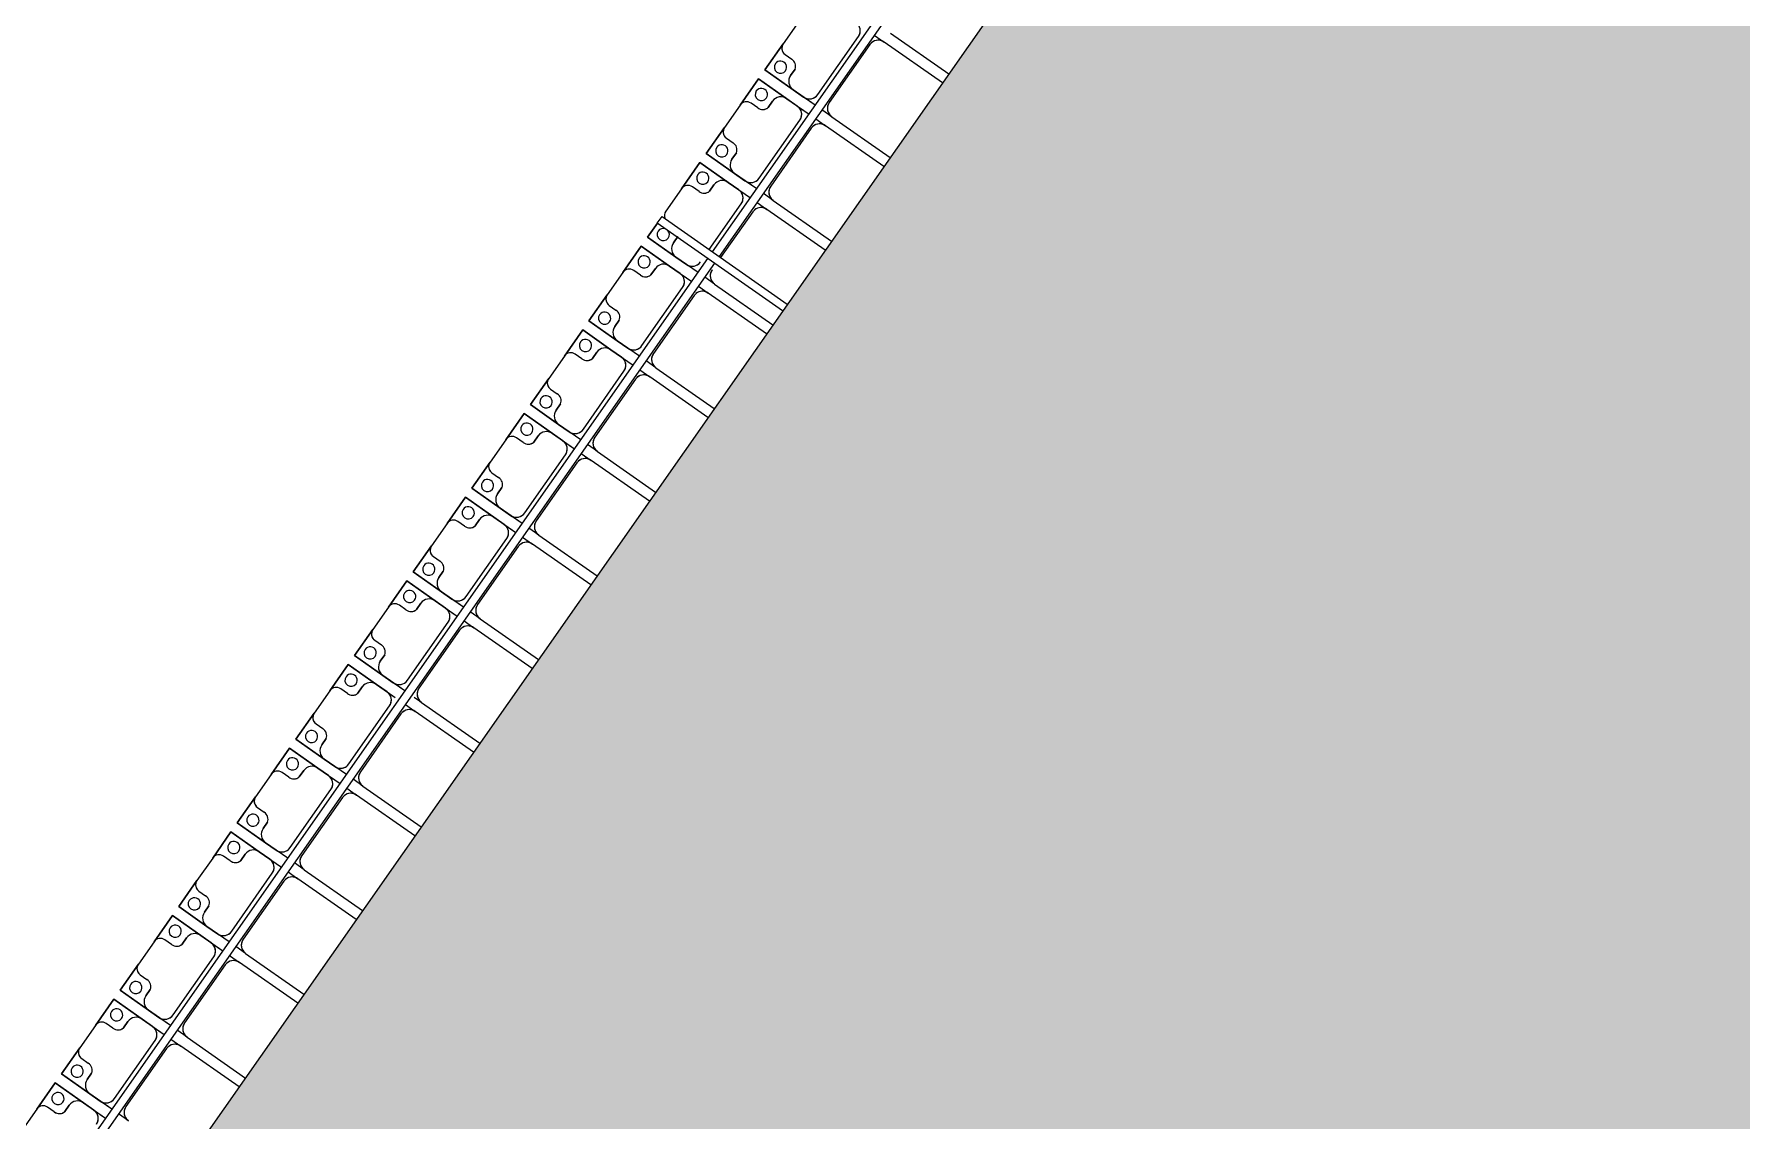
# Model space of a CAD drawing. Header units: millimetres. Extents: x -861324 to 439029, y -308065 to 694685.
# Drawn here: x -475287 to -466932, y 238636 to 243955 of the extents above; entities that cross this region are included whole.
import ezdxf

# ---------------------------------------------------------------- set-up
doc = ezdxf.new("R2010")
doc.units = ezdxf.units.MM
for name, color, linetype, lineweight in [('A-DETL-GENF', 92, 'Continuous', 9), ('A-DETL-THIN', 151, 'Continuous', 9), ('A-GENM', 13, 'Continuous', 9), ('S-BEAM', 12, 'Continuous', 9)]:
    doc.layers.add(name, color=color, linetype=linetype, lineweight=lineweight)

# ---------------------------------------------------------------- blocks, each defined once
blk = doc.blocks.new('Dầm C52 - Hộp 40x60-19816-BỐ TRÍ BÈ PIN HỒ BẢN MÒNG')
at = {"layer": 'S-BEAM', "color": 7}
for p, q in [((-145891.1, -20), (-145891.1, 20)), ((-145891.1, 20), (-145142.7, 20)), ((-145142.7, -20), (-145891.1, -20))]:
    blk.add_line(p, q, dxfattribs=at)
blk = doc.blocks.new('Dai phaodi lai - DẢI PHAO ĐI LẠI-19048-BỐ TRÍ BÈ PIN HỒ BẢN MÒNG')
at = {"layer": 'A-GENM', "color": 7}
for p, q in [((38223.2, -348.3), (38223.2, 0)), ((38276.8, 0), (38276.8, -348.3)), ((38723.2, -348.3), (38723.2, 0)), ((38776.8, 0), (38776.8, -348.3)), ((39223.2, -348.3), (39223.2, 0)), ((39276.8, 0), (39276.8, -348.3)), ((39723.2, -348.3), (39723.2, 0)), ((39776.8, 0), (39776.8, -348.3)), ((40223.2, -348.3), (40223.2, 0)), ((40276.8, 0), (40276.8, -348.3)), ((40723.2, -348.3), (40723.2, 0)), ((40776.8, 0), (40776.8, -348.3)), ((41223.2, -348.3), (41223.2, 0)), ((41276.8, 0), (41276.8, -348.3)), ((41723.2, -348.3), (41723.2, 0)), ((41776.8, 0), (41776.8, -348.3)), ((42223.2, -348.3), (42223.2, 0)), ((42276.8, 0), (42276.8, -348.3)), ((42723.2, -348.3), (42723.2, 0)), ((42776.8, 0), (42776.8, -348.3)), ((43223.2, -348.3), (43223.2, 0)), ((43276.8, 0), (43276.8, -348.3)), ((43723.2, -348.3), (43723.2, 0)), ((43776.8, 0), (43776.8, -348.3)), ((44223.2, -348.3), (44223.2, 0)), ((44276.8, 0), (44276.8, -348.3)), ((38276.8, -406.9), (38276.8, -348.3)), ((38326.8, -398.3), (38673.2, -398.3)), ((38723.2, -348.3), (38723.2, -406.9)), ((38776.8, -406.9), (38776.8, -348.3)), ((38826.8, -398.3), (39173.2, -398.3)), ((39223.2, -348.3), (39223.2, -406.9)), ((39276.8, -406.9), (39276.8, -348.3)), ((39326.8, -398.3), (39600, -398.3)), ((39723.2, -348.3), (39723.2, -406.9)), ((39776.8, -406.9), (39776.8, -348.3)), ((39826.8, -398.3), (40173.2, -398.3)), ((40223.2, -348.3), (40223.2, -406.9)), ((40276.8, -406.9), (40276.8, -348.3)), ((40326.8, -398.3), (40673.2, -398.3)), ((40723.2, -348.3), (40723.2, -406.9)), ((40776.8, -406.9), (40776.8, -348.3)), ((40826.8, -398.3), (41173.2, -398.3)), ((41223.2, -348.3), (41223.2, -406.9)), ((41276.8, -406.9), (41276.8, -348.3)), ((41326.8, -398.3), (41673.2, -398.3)), ((41723.2, -348.3), (41723.2, -406.9)), ((41776.8, -406.9), (41776.8, -348.3)), ((41826.8, -398.3), (42173.2, -398.3)), ((42223.2, -348.3), (42223.2, -391.5)), ((42276.8, -406.9), (42276.8, -348.3)), ((42326.8, -398.3), (42673.2, -398.3)), ((42723.2, -348.3), (42723.2, -406.9)), ((42776.8, -406.9), (42776.8, -348.3)), ((42826.8, -398.3), (43173.2, -398.3)), ((43223.2, -348.3), (43223.2, -406.9)), ((43276.8, -406.9), (43276.8, -348.3)), ((43326.8, -398.3), (43673.2, -398.3)), ((43723.2, -348.3), (43723.2, -406.9)), ((43776.8, -406.9), (43776.8, -348.3)), ((43826.8, -398.3), (44173.2, -398.3)), ((44223.2, -348.3), (44223.2, -406.9)), ((44276.8, -406.9), (44276.8, -348.3)), ((44326.8, -398.3), (44673.2, -398.3)), ((44723.2, -348.3), (44723.2, -406.9)), ((38673.2, -466.7), (38326.8, -466.7)), ((38723.2, -446.9), (38723.2, -516.7)), ((38776.8, -516.7), (38776.8, -446.9)), ((39173.2, -466.7), (38826.8, -466.7)), ((39223.2, -446.9), (39223.2, -516.7)), ((39276.8, -516.7), (39276.8, -446.9)), ((39600, -466.7), (39326.8, -466.7)), ((39723.2, -446.9), (39723.2, -516.7)), ((39776.8, -516.7), (39776.8, -446.9)), ((40173.2, -466.7), (39826.8, -466.7)), ((40223.2, -446.9), (40223.2, -516.7)), ((40276.8, -516.7), (40276.8, -446.9)), ((40673.2, -466.7), (40326.8, -466.7)), ((40723.2, -446.9), (40723.2, -516.7)), ((40776.8, -516.7), (40776.8, -446.9)), ((41173.2, -466.7), (40826.8, -466.7)), ((41223.2, -446.9), (41223.2, -516.7)), ((41276.8, -516.7), (41276.8, -446.9)), ((41673.2, -466.7), (41326.8, -466.7)), ((41723.2, -446.9), (41723.2, -516.7)), ((41776.8, -516.7), (41776.8, -446.9)), ((42173.2, -466.7), (41826.8, -466.7)), ((42223.2, -446.9), (42223.2, -516.7)), ((42276.8, -516.7), (42276.8, -468)), ((42673.2, -466.7), (42326.8, -466.7)), ((42723.2, -446.9), (42723.2, -516.7)), ((42776.8, -516.7), (42776.8, -446.9)), ((43173.2, -466.7), (42826.8, -466.7)), ((43223.2, -446.9), (43223.2, -516.7)), ((43276.8, -516.7), (43276.8, -446.9)), ((43673.2, -466.7), (43326.8, -466.7)), ((43723.2, -446.9), (43723.2, -516.7)), ((43776.8, -516.7), (43776.8, -446.9)), ((44173.2, -466.7), (43826.8, -466.7)), ((44223.2, -446.9), (44223.2, -516.7)), ((44276.8, -516.7), (44276.8, -446.9)), ((44673.2, -466.7), (44326.8, -466.7)), ((44723.2, -446.9), (44723.2, -516.7)), ((44776.8, -516.7), (44776.8, -446.9)), ((38723.2, -579.3), (38723.2, -516.7)), ((38723.2, -579.3), (38723.2, -748.4)), ((38723.2, -748.4), (38723.2, -579.3)), ((38776.8, -516.7), (38776.8, -579.3)), ((38776.8, -748.4), (38776.8, -579.3)), ((38776.8, -579.3), (38776.8, -748.4)), ((39223.2, -579.3), (39223.2, -516.7)), ((39223.2, -579.3), (39223.2, -748.4)), ((39223.2, -748.4), (39223.2, -579.3)), ((39276.8, -516.7), (39276.8, -579.3)), ((39276.8, -748.4), (39276.8, -579.3)), ((39276.8, -579.3), (39276.8, -748.4)), ((39723.2, -579.3), (39723.2, -516.7)), ((39723.2, -579.3), (39723.2, -748.4)), ((39723.2, -748.4), (39723.2, -579.3)), ((39776.8, -516.7), (39776.8, -579.3)), ((39776.8, -748.4), (39776.8, -579.3)), ((39776.8, -579.3), (39776.8, -748.4)), ((40223.2, -579.3), (40223.2, -516.7)), ((40223.2, -579.3), (40223.2, -748.4)), ((40223.2, -748.4), (40223.2, -579.3)), ((40276.8, -516.7), (40276.8, -579.3)), ((40276.8, -748.4), (40276.8, -579.3)), ((40276.8, -579.3), (40276.8, -748.4)), ((40723.2, -579.3), (40723.2, -516.7)), ((40723.2, -579.3), (40723.2, -748.4)), ((40723.2, -748.4), (40723.2, -579.3)), ((40776.8, -516.7), (40776.8, -579.3)), ((40776.8, -748.4), (40776.8, -579.3)), ((40776.8, -579.3), (40776.8, -748.4)), ((41223.2, -579.3), (41223.2, -516.7)), ((41223.2, -579.3), (41223.2, -748.4)), ((41223.2, -748.4), (41223.2, -579.3)), ((41276.8, -516.7), (41276.8, -579.3)), ((41276.8, -748.4), (41276.8, -579.3)), ((41276.8, -579.3), (41276.8, -748.4)), ((41723.2, -579.3), (41723.2, -516.7)), ((41723.2, -579.3), (41723.2, -748.4)), ((41723.2, -748.4), (41723.2, -579.3)), ((41776.8, -516.7), (41776.8, -579.3)), ((41776.8, -748.4), (41776.8, -579.3)), ((41776.8, -579.3), (41776.8, -748.4)), ((42223.2, -579.3), (42223.2, -516.7)), ((42223.2, -579.3), (42223.2, -748.4)), ((42223.2, -748.4), (42223.2, -579.3)), ((42276.8, -516.7), (42276.8, -579.3)), ((42276.8, -748.4), (42276.8, -579.3)), ((42276.8, -579.3), (42276.8, -748.4)), ((42723.2, -579.3), (42723.2, -516.7)), ((42723.2, -579.3), (42723.2, -748.4)), ((42723.2, -748.4), (42723.2, -579.3)), ((42776.8, -516.7), (42776.8, -579.3)), ((42776.8, -748.4), (42776.8, -579.3)), ((42776.8, -579.3), (42776.8, -748.4)), ((43223.2, -579.3), (43223.2, -516.7)), ((43223.2, -579.3), (43223.2, -748.4)), ((43223.2, -748.4), (43223.2, -579.3)), ((43276.8, -516.7), (43276.8, -579.3)), ((43276.8, -748.4), (43276.8, -579.3)), ((43276.8, -579.3), (43276.8, -748.4)), ((43723.2, -579.3), (43723.2, -516.7)), ((43723.2, -579.3), (43723.2, -748.4)), ((43723.2, -748.4), (43723.2, -579.3)), ((43776.8, -516.7), (43776.8, -579.3)), ((43776.8, -748.4), (43776.8, -579.3)), ((43776.8, -579.3), (43776.8, -748.4)), ((44223.2, -579.3), (44223.2, -516.7)), ((44223.2, -579.3), (44223.2, -748.4)), ((44223.2, -748.4), (44223.2, -579.3)), ((44276.8, -516.7), (44276.8, -579.3)), ((44276.8, -748.4), (44276.8, -579.3)), ((44276.8, -579.3), (44276.8, -748.4)), ((44723.2, -579.3), (44723.2, -516.7)), ((44723.2, -579.3), (44723.2, -748.4)), ((44723.2, -748.4), (44723.2, -579.3)), ((44776.8, -516.7), (44776.8, -579.3)), ((44776.8, -748.4), (44776.8, -579.3)), ((44776.8, -579.3), (44776.8, -748.4)), ((38635.7, -629.3), (38673.2, -629.3)), ((38635.7, -629.3), (38673.2, -629.3)), ((38673.2, -629.3), (38635.7, -629.3)), ((38826.8, -629.3), (38864.3, -629.3)), ((38826.8, -629.3), (38864.3, -629.3)), ((38864.3, -629.3), (38826.8, -629.3)), ((39135.7, -629.3), (39173.2, -629.3)), ((39135.7, -629.3), (39173.2, -629.3)), ((39173.2, -629.3), (39135.7, -629.3)), ((39326.8, -629.3), (39364.3, -629.3)), ((39326.8, -629.3), (39364.3, -629.3)), ((39364.3, -629.3), (39326.8, -629.3)), ((39635.7, -629.3), (39673.2, -629.3)), ((39635.7, -629.3), (39673.2, -629.3)), ((39673.2, -629.3), (39635.7, -629.3)), ((39826.8, -629.3), (39864.3, -629.3)), ((39826.8, -629.3), (39864.3, -629.3)), ((39864.3, -629.3), (39826.8, -629.3)), ((40135.7, -629.3), (40173.2, -629.3)), ((40135.7, -629.3), (40173.2, -629.3)), ((40173.2, -629.3), (40135.7, -629.3)), ((40326.8, -629.3), (40364.3, -629.3)), ((40326.8, -629.3), (40364.3, -629.3)), ((40364.3, -629.3), (40326.8, -629.3)), ((40635.7, -629.3), (40673.2, -629.3)), ((40635.7, -629.3), (40673.2, -629.3)), ((40673.2, -629.3), (40635.7, -629.3)), ((40826.8, -629.3), (40864.3, -629.3)), ((40826.8, -629.3), (40864.3, -629.3)), ((40864.3, -629.3), (40826.8, -629.3)), ((41135.7, -629.3), (41173.2, -629.3)), ((41135.7, -629.3), (41173.2, -629.3)), ((41173.2, -629.3), (41135.7, -629.3)), ((41326.8, -629.3), (41364.3, -629.3)), ((41326.8, -629.3), (41364.3, -629.3)), ((41364.3, -629.3), (41326.8, -629.3)), ((41635.7, -629.3), (41673.2, -629.3)), ((41635.7, -629.3), (41673.2, -629.3)), ((41673.2, -629.3), (41635.7, -629.3)), ((41826.8, -629.3), (41864.3, -629.3)), ((41826.8, -629.3), (41864.3, -629.3)), ((41864.3, -629.3), (41826.8, -629.3)), ((42135.7, -629.3), (42173.2, -629.3)), ((42135.7, -629.3), (42173.2, -629.3)), ((42173.2, -629.3), (42135.7, -629.3)), ((42326.8, -629.3), (42364.3, -629.3)), ((42326.8, -629.3), (42364.3, -629.3)), ((42364.3, -629.3), (42326.8, -629.3)), ((42635.7, -629.3), (42673.2, -629.3)), ((42635.7, -629.3), (42673.2, -629.3)), ((42673.2, -629.3), (42635.7, -629.3)), ((42826.8, -629.3), (42864.3, -629.3)), ((42826.8, -629.3), (42864.3, -629.3)), ((42864.3, -629.3), (42826.8, -629.3)), ((43135.7, -629.3), (43173.2, -629.3)), ((43135.7, -629.3), (43173.2, -629.3)), ((43173.2, -629.3), (43135.7, -629.3)), ((43326.8, -629.3), (43364.3, -629.3)), ((43326.8, -629.3), (43364.3, -629.3)), ((43364.3, -629.3), (43326.8, -629.3)), ((43635.7, -629.3), (43673.2, -629.3)), ((43635.7, -629.3), (43673.2, -629.3)), ((43673.2, -629.3), (43635.7, -629.3)), ((43826.8, -629.3), (43864.3, -629.3)), ((43826.8, -629.3), (43864.3, -629.3)), ((43864.3, -629.3), (43826.8, -629.3)), ((44135.7, -629.3), (44173.2, -629.3)), ((44135.7, -629.3), (44173.2, -629.3)), ((44173.2, -629.3), (44135.7, -629.3)), ((44326.8, -629.3), (44364.3, -629.3)), ((44326.8, -629.3), (44364.3, -629.3)), ((44364.3, -629.3), (44326.8, -629.3)), ((44635.7, -629.3), (44673.2, -629.3)), ((44635.7, -629.3), (44673.2, -629.3)), ((44673.2, -629.3), (44635.7, -629.3)), ((44826.8, -629.3), (44864.3, -629.3)), ((44826.8, -629.3), (44864.3, -629.3)), ((44864.3, -629.3), (44826.8, -629.3)), ((38433.1, -748.4), (38566.9, -748.4)), ((38723.2, -748.4), (38566.9, -748.4)), ((38566.9, -748.4), (38723.2, -748.4)), ((38604.9, -710.4), (38604.9, -670.7)), ((38933.1, -748.4), (38776.8, -748.4)), ((38776.8, -748.4), (38933.1, -748.4)), ((38895.1, -670.7), (38895.1, -710.4)), ((38933.1, -748.4), (39066.9, -748.4)), ((39223.2, -748.4), (39066.9, -748.4)), ((39066.9, -748.4), (39223.2, -748.4)), ((39104.9, -710.4), (39104.9, -670.7)), ((39433.1, -748.4), (39276.8, -748.4)), ((39276.8, -748.4), (39433.1, -748.4)), ((39395.1, -670.7), (39395.1, -710.4)), ((39433.1, -748.4), (39566.9, -748.4)), ((39723.2, -748.4), (39640, -748.4)), ((39640, -748.4), (39723.2, -748.4)), ((39933.1, -748.4), (39776.8, -748.4)), ((39776.8, -748.4), (39933.1, -748.4)), ((39895.1, -670.7), (39895.1, -710.4)), ((39933.1, -748.4), (40066.9, -748.4)), ((40223.2, -748.4), (40066.9, -748.4)), ((40066.9, -748.4), (40223.2, -748.4)), ((40104.9, -710.4), (40104.9, -670.7)), ((40433.1, -748.4), (40276.8, -748.4)), ((40276.8, -748.4), (40433.1, -748.4)), ((40395.1, -670.7), (40395.1, -710.4)), ((40433.1, -748.4), (40566.9, -748.4)), ((40723.2, -748.4), (40566.9, -748.4)), ((40566.9, -748.4), (40723.2, -748.4)), ((40604.9, -710.4), (40604.9, -670.7)), ((40933.1, -748.4), (40776.8, -748.4)), ((40776.8, -748.4), (40933.1, -748.4)), ((40895.1, -670.7), (40895.1, -710.4)), ((40933.1, -748.4), (41066.9, -748.4)), ((41223.2, -748.4), (41066.9, -748.4)), ((41066.9, -748.4), (41223.2, -748.4)), ((41104.9, -710.4), (41104.9, -670.7)), ((41433.1, -748.4), (41276.8, -748.4)), ((41276.8, -748.4), (41433.1, -748.4)), ((41395.1, -670.7), (41395.1, -710.4)), ((41433.1, -748.4), (41566.9, -748.4)), ((41723.2, -748.4), (41566.9, -748.4)), ((41566.9, -748.4), (41723.2, -748.4)), ((41604.9, -710.4), (41604.9, -670.7)), ((41933.1, -748.4), (41776.8, -748.4)), ((41776.8, -748.4), (41933.1, -748.4)), ((41895.1, -670.7), (41895.1, -710.4)), ((41933.1, -748.4), (42066.9, -748.4)), ((42223.2, -748.4), (42066.9, -748.4)), ((42066.9, -748.4), (42223.2, -748.4)), ((42104.9, -710.4), (42104.9, -670.7)), ((42433.1, -748.4), (42276.8, -748.4)), ((42276.8, -748.4), (42433.1, -748.4)), ((42395.1, -670.7), (42395.1, -710.4)), ((42433.1, -748.4), (42566.9, -748.4)), ((42723.2, -748.4), (42566.9, -748.4)), ((42566.9, -748.4), (42723.2, -748.4)), ((42604.9, -710.4), (42604.9, -670.7)), ((42933.1, -748.4), (42776.8, -748.4)), ((42776.8, -748.4), (42933.1, -748.4)), ((42895.1, -670.7), (42895.1, -710.4)), ((42933.1, -748.4), (43066.9, -748.4)), ((43223.2, -748.4), (43066.9, -748.4)), ((43066.9, -748.4), (43223.2, -748.4)), ((43104.9, -710.4), (43104.9, -670.7)), ((43433.1, -748.4), (43276.8, -748.4)), ((43276.8, -748.4), (43433.1, -748.4)), ((43395.1, -670.7), (43395.1, -710.4)), ((43433.1, -748.4), (43566.9, -748.4)), ((43723.2, -748.4), (43566.9, -748.4)), ((43566.9, -748.4), (43723.2, -748.4)), ((43604.9, -710.4), (43604.9, -670.7)), ((43933.1, -748.4), (43776.8, -748.4)), ((43776.8, -748.4), (43933.1, -748.4)), ((43895.1, -670.7), (43895.1, -710.4)), ((43933.1, -748.4), (44066.9, -748.4)), ((44223.2, -748.4), (44066.9, -748.4)), ((44066.9, -748.4), (44223.2, -748.4)), ((44104.9, -710.4), (44104.9, -670.7)), ((44433.1, -748.4), (44276.8, -748.4)), ((44276.8, -748.4), (44433.1, -748.4)), ((44395.1, -670.7), (44395.1, -710.4)), ((44433.1, -748.4), (44566.9, -748.4)), ((44723.2, -748.4), (44566.9, -748.4)), ((44566.9, -748.4), (44723.2, -748.4)), ((44604.9, -710.4), (44604.9, -670.7)), ((44933.1, -748.4), (44776.8, -748.4)), ((44776.8, -748.4), (44933.1, -748.4)), ((44895.1, -670.7), (44895.1, -710.4)), ((44933.1, -748.4), (45066.9, -748.4))]:
    blk.add_line(p, q, dxfattribs=at)
at = {"layer": 'A-GENM', "color": 9}
for p, q in [((38276.8, -406.9), (38276.8, -348.3)), ((38723.2, -348.3), (38723.2, -406.9)), ((38776.8, -406.9), (38776.8, -348.3)), ((39223.2, -348.3), (39223.2, -406.9)), ((39276.8, -406.9), (39276.8, -348.3)), ((39723.2, -348.3), (39723.2, -406.9)), ((39776.8, -406.9), (39776.8, -348.3)), ((40223.2, -348.3), (40223.2, -406.9)), ((40276.8, -406.9), (40276.8, -348.3)), ((40723.2, -348.3), (40723.2, -406.9)), ((40776.8, -406.9), (40776.8, -348.3)), ((41223.2, -348.3), (41223.2, -406.9)), ((41276.8, -406.9), (41276.8, -348.3)), ((41723.2, -348.3), (41723.2, -406.9)), ((41776.8, -406.9), (41776.8, -348.3)), ((42276.8, -406.9), (42276.8, -348.3)), ((42723.2, -348.3), (42723.2, -406.9)), ((42776.8, -406.9), (42776.8, -348.3)), ((43223.2, -348.3), (43223.2, -406.9)), ((43276.8, -406.9), (43276.8, -348.3)), ((43723.2, -348.3), (43723.2, -406.9)), ((43776.8, -406.9), (43776.8, -348.3)), ((44223.2, -348.3), (44223.2, -406.9)), ((44276.8, -406.9), (44276.8, -348.3)), ((44723.2, -348.3), (44723.2, -406.9)), ((38723.2, -446.9), (38723.2, -579.3)), ((38776.8, -579.3), (38776.8, -446.9)), ((39223.2, -446.9), (39223.2, -579.3)), ((39276.8, -579.3), (39276.8, -446.9)), ((39723.2, -446.9), (39723.2, -579.3)), ((39776.8, -579.3), (39776.8, -446.9)), ((40223.2, -446.9), (40223.2, -579.3)), ((40276.8, -579.3), (40276.8, -446.9)), ((40723.2, -446.9), (40723.2, -579.3)), ((40776.8, -579.3), (40776.8, -446.9)), ((41223.2, -446.9), (41223.2, -579.3)), ((41276.8, -579.3), (41276.8, -446.9)), ((41723.2, -446.9), (41723.2, -579.3)), ((41776.8, -579.3), (41776.8, -446.9)), ((42223.2, -446.9), (42223.2, -579.3)), ((42276.8, -579.3), (42276.8, -468)), ((42723.2, -446.9), (42723.2, -579.3)), ((42776.8, -579.3), (42776.8, -446.9)), ((43223.2, -446.9), (43223.2, -579.3)), ((43276.8, -579.3), (43276.8, -446.9)), ((43723.2, -446.9), (43723.2, -579.3)), ((43776.8, -579.3), (43776.8, -446.9)), ((44223.2, -446.9), (44223.2, -579.3)), ((44276.8, -579.3), (44276.8, -446.9)), ((44723.2, -446.9), (44723.2, -579.3)), ((44776.8, -579.3), (44776.8, -446.9)), ((38673.2, -629.3), (38635.7, -629.3)), ((38864.3, -629.3), (38826.8, -629.3)), ((39173.2, -629.3), (39135.7, -629.3)), ((39364.3, -629.3), (39326.8, -629.3)), ((39673.2, -629.3), (39635.7, -629.3)), ((39864.3, -629.3), (39826.8, -629.3)), ((40173.2, -629.3), (40135.7, -629.3)), ((40364.3, -629.3), (40326.8, -629.3)), ((40673.2, -629.3), (40635.7, -629.3)), ((40864.3, -629.3), (40826.8, -629.3)), ((41173.2, -629.3), (41135.7, -629.3)), ((41364.3, -629.3), (41326.8, -629.3)), ((41673.2, -629.3), (41635.7, -629.3)), ((41864.3, -629.3), (41826.8, -629.3)), ((42173.2, -629.3), (42135.7, -629.3)), ((42364.3, -629.3), (42326.8, -629.3)), ((42673.2, -629.3), (42635.7, -629.3)), ((42864.3, -629.3), (42826.8, -629.3)), ((43173.2, -629.3), (43135.7, -629.3)), ((43364.3, -629.3), (43326.8, -629.3)), ((43673.2, -629.3), (43635.7, -629.3)), ((43864.3, -629.3), (43826.8, -629.3)), ((44173.2, -629.3), (44135.7, -629.3)), ((44364.3, -629.3), (44326.8, -629.3)), ((44673.2, -629.3), (44635.7, -629.3)), ((44864.3, -629.3), (44826.8, -629.3))]:
    blk.add_line(p, q, dxfattribs=at)
at = {"layer": 'A-GENM', "color": 7}
for centre, radius, start, end in [((38326.8, -348.3), 50, 180, 270), ((38326.8, -348.3), 50, 180, 255), ((38673.2, -348.3), 50, 270, 360), ((38673.2, -348.3), 50, 270, 345), ((38826.8, -348.3), 50, 180, 270), ((38826.8, -348.3), 50, 180, 255), ((39173.2, -348.3), 50, 270, 360), ((39173.2, -348.3), 50, 270, 345), ((39326.8, -348.3), 50, 180, 270), ((39326.8, -348.3), 50, 180, 255), ((39673.2, -348.3), 50, 270, 360), ((39673.2, -348.3), 50, 270, 345), ((39826.8, -348.3), 50, 180, 270), ((39826.8, -348.3), 50, 180, 255), ((40173.2, -348.3), 50, 270, 360), ((40173.2, -348.3), 50, 270, 345), ((40326.8, -348.3), 50, 180, 270), ((40326.8, -348.3), 50, 180, 255), ((40673.2, -348.3), 50, 270, 360), ((40673.2, -348.3), 50, 270, 345), ((40826.8, -348.3), 50, 180, 270), ((40826.8, -348.3), 50, 180, 255), ((41173.2, -348.3), 50, 270, 360), ((41173.2, -348.3), 50, 270, 345), ((41326.8, -348.3), 50, 180, 270), ((41326.8, -348.3), 50, 180, 255), ((41673.2, -348.3), 50, 270, 360), ((41673.2, -348.3), 50, 270, 345), ((41826.8, -348.3), 50, 180, 270), ((41826.8, -348.3), 50, 180, 255), ((42173.2, -348.3), 50, 270, 360), ((42173.2, -348.3), 50, 270, 345), ((42326.8, -348.3), 50, 180, 270), ((42326.8, -348.3), 50, 180, 255), ((42673.2, -348.3), 50, 270, 360), ((42673.2, -348.3), 50, 270, 345), ((42826.8, -348.3), 50, 180, 270), ((42826.8, -348.3), 50, 180, 255), ((43173.2, -348.3), 50, 270, 360), ((43173.2, -348.3), 50, 270, 345), ((43326.8, -348.3), 50, 180, 270), ((43326.8, -348.3), 50, 180, 255), ((43673.2, -348.3), 50, 270, 360), ((43673.2, -348.3), 50, 270, 345), ((43826.8, -348.3), 50, 180, 270), ((43826.8, -348.3), 50, 180, 255), ((44173.2, -348.3), 50, 270, 360), ((44173.2, -348.3), 50, 270, 345), ((44326.8, -348.3), 50, 180, 270), ((44326.8, -348.3), 50, 180, 255), ((44673.2, -348.3), 50, 270, 360), ((44673.2, -348.3), 50, 270, 345), ((38326.8, -516.7), 50, 90, 180), ((38326.8, -516.7), 50, 90, 165), ((38673.2, -516.7), 50, 360, 90), ((38673.2, -516.7), 50, 360, 75), ((38826.8, -516.7), 50, 90, 180), ((38826.8, -516.7), 50, 90, 165), ((39173.2, -516.7), 50, 360, 90), ((39173.2, -516.7), 50, 360, 75), ((39326.8, -516.7), 50, 90, 180), ((39326.8, -516.7), 50, 90, 165), ((39673.2, -516.7), 50, 360, 90), ((39673.2, -516.7), 50, 360, 75), ((39826.8, -516.7), 50, 90, 180), ((39826.8, -516.7), 50, 90, 165), ((40173.2, -516.7), 50, 360, 90), ((40173.2, -516.7), 50, 360, 75), ((40326.8, -516.7), 50, 90, 180), ((40326.8, -516.7), 50, 90, 165), ((40673.2, -516.7), 50, 360, 90), ((40673.2, -516.7), 50, 360, 75), ((40826.8, -516.7), 50, 90, 180), ((40826.8, -516.7), 50, 90, 165), ((41173.2, -516.7), 50, 360, 90), ((41173.2, -516.7), 50, 360, 75), ((41326.8, -516.7), 50, 90, 180), ((41326.8, -516.7), 50, 90, 165), ((41673.2, -516.7), 50, 360, 90), ((41673.2, -516.7), 50, 360, 75), ((41826.8, -516.7), 50, 90, 180), ((41826.8, -516.7), 50, 90, 165), ((42173.2, -516.7), 50, 360, 90), ((42173.2, -516.7), 50, 360, 75), ((42326.8, -516.7), 50, 90, 180), ((42326.8, -516.7), 50, 90, 165), ((42673.2, -516.7), 50, 360, 90), ((42673.2, -516.7), 50, 360, 72.38633), ((42826.8, -516.7), 50, 90, 180), ((42826.8, -516.7), 50, 90, 165), ((43173.2, -516.7), 50, 360, 90), ((43173.2, -516.7), 50, 360, 75), ((43326.8, -516.7), 50, 90, 180), ((43326.8, -516.7), 50, 90, 165), ((43673.2, -516.7), 50, 360, 90), ((43673.2, -516.7), 50, 360, 75), ((43826.8, -516.7), 50, 90, 180), ((43826.8, -516.7), 50, 90, 165), ((44173.2, -516.7), 50, 360, 90), ((44173.2, -516.7), 50, 360, 75), ((44326.8, -516.7), 50, 90, 180), ((44326.8, -516.7), 50, 90, 165), ((44673.2, -516.7), 50, 360, 90), ((44673.2, -516.7), 50, 360, 75), ((44826.8, -516.7), 50, 90, 180), ((44826.8, -516.7), 50, 90, 165), ((38673.2, -579.3), 50, 270, 360), ((38673.2, -579.3), 50, 270, 360), ((38673.2, -579.3), 50, 270, 360), ((38826.8, -579.3), 50, 180, 270), ((38826.8, -579.3), 50, 180, 270), ((38826.8, -579.3), 50, 180, 270), ((39173.2, -579.3), 50, 270, 360), ((39173.2, -579.3), 50, 270, 360), ((39173.2, -579.3), 50, 270, 360), ((39326.8, -579.3), 50, 180, 270), ((39326.8, -579.3), 50, 180, 270), ((39326.8, -579.3), 50, 180, 270), ((39673.2, -579.3), 50, 270, 360), ((39673.2, -579.3), 50, 270, 360), ((39673.2, -579.3), 50, 270, 360), ((39826.8, -579.3), 50, 180, 270), ((39826.8, -579.3), 50, 180, 270), ((39826.8, -579.3), 50, 180, 270), ((40173.2, -579.3), 50, 270, 360), ((40173.2, -579.3), 50, 270, 360), ((40173.2, -579.3), 50, 270, 360), ((40326.8, -579.3), 50, 180, 270), ((40326.8, -579.3), 50, 180, 270), ((40326.8, -579.3), 50, 180, 270), ((40673.2, -579.3), 50, 270, 360), ((40673.2, -579.3), 50, 270, 360), ((40673.2, -579.3), 50, 270, 360), ((40826.8, -579.3), 50, 180, 270), ((40826.8, -579.3), 50, 180, 270), ((40826.8, -579.3), 50, 180, 270), ((41173.2, -579.3), 50, 270, 360), ((41173.2, -579.3), 50, 270, 360), ((41173.2, -579.3), 50, 270, 360), ((41326.8, -579.3), 50, 180, 270), ((41326.8, -579.3), 50, 180, 270), ((41326.8, -579.3), 50, 180, 270), ((41673.2, -579.3), 50, 270, 360), ((41673.2, -579.3), 50, 270, 360), ((41673.2, -579.3), 50, 270, 360), ((41826.8, -579.3), 50, 180, 270), ((41826.8, -579.3), 50, 180, 270), ((41826.8, -579.3), 50, 180, 270), ((42173.2, -579.3), 50, 270, 360), ((42173.2, -579.3), 50, 270, 360), ((42173.2, -579.3), 50, 270, 360), ((42326.8, -579.3), 50, 180, 270), ((42326.8, -579.3), 50, 180, 270), ((42326.8, -579.3), 50, 180, 270), ((42673.2, -579.3), 50, 270, 360), ((42673.2, -579.3), 50, 270, 360), ((42673.2, -579.3), 50, 270, 360), ((42826.8, -579.3), 50, 180, 270), ((42826.8, -579.3), 50, 180, 270), ((42826.8, -579.3), 50, 180, 270), ((43173.2, -579.3), 50, 270, 360), ((43173.2, -579.3), 50, 270, 360), ((43173.2, -579.3), 50, 270, 360), ((43326.8, -579.3), 50, 180, 270), ((43326.8, -579.3), 50, 180, 270), ((43326.8, -579.3), 50, 180, 270), ((43673.2, -579.3), 50, 270, 360), ((43673.2, -579.3), 50, 270, 360), ((43673.2, -579.3), 50, 270, 360), ((43826.8, -579.3), 50, 180, 270), ((43826.8, -579.3), 50, 180, 270), ((43826.8, -579.3), 50, 180, 270), ((44173.2, -579.3), 50, 270, 360), ((44173.2, -579.3), 50, 270, 360), ((44173.2, -579.3), 50, 270, 360), ((44326.8, -579.3), 50, 180, 270), ((44326.8, -579.3), 50, 180, 270), ((44326.8, -579.3), 50, 180, 270), ((44673.2, -579.3), 50, 270, 360), ((44673.2, -579.3), 50, 270, 360), ((44673.2, -579.3), 50, 270, 360), ((44826.8, -579.3), 50, 180, 270), ((44826.8, -579.3), 50, 180, 270), ((44826.8, -579.3), 50, 180, 270), ((38644.8, -668.2), 40, 103.18854, 183.50807), ((38644.8, -668.2), 40, 103.18854, 183.50807), ((38644.8, -668.2), 40, 103.18854, 183.50807), ((38668.4, -693.3), 30, 90, 270), ((38668.4, -693.3), 30, 90, 270), ((38668.4, -693.3), 30, 270, 90), ((38668.4, -693.3), 30, 270, 90), ((38831.6, -693.3), 30, 90, 270), ((38831.6, -693.3), 30, 90, 270), ((38831.6, -693.3), 30, 270, 90), ((38831.6, -693.3), 30, 270, 90), ((38855.2, -668.2), 40, 356.49193, 76.81146), ((38855.2, -668.2), 40, 50.03828, 76.81146), ((38855.2, -668.2), 40, 50.03828, 76.81146), ((38855.2, -668.2), 40, 356.49193, 36.65169), ((38855.2, -668.2), 40, 356.49193, 36.65169), ((39144.8, -668.2), 40, 103.18854, 183.50807), ((39144.8, -668.2), 40, 103.18854, 183.50807), ((39144.8, -668.2), 40, 103.18854, 183.50807), ((39168.4, -693.3), 30, 90, 270), ((39168.4, -693.3), 30, 90, 270), ((39168.4, -693.3), 30, 270, 90), ((39168.4, -693.3), 30, 270, 90), ((39331.6, -693.3), 30, 90, 270), ((39331.6, -693.3), 30, 90, 270), ((39331.6, -693.3), 30, 270, 90), ((39331.6, -693.3), 30, 270, 90), ((39355.2, -668.2), 40, 356.49193, 76.81146), ((39355.2, -668.2), 40, 50.03828, 76.81146), ((39355.2, -668.2), 40, 50.03828, 76.81146), ((39355.2, -668.2), 40, 356.49193, 36.65169), ((39355.2, -668.2), 40, 356.49193, 36.65169), ((39668.4, -693.3), 30, 90, 165), ((39668.4, -693.3), 30, 90, 165), ((39668.4, -693.3), 30, 270, 90), ((39668.4, -693.3), 30, 270, 90), ((39831.6, -693.3), 30, 90, 270), ((39831.6, -693.3), 30, 90, 270), ((39831.6, -693.3), 30, 270, 90), ((39831.6, -693.3), 30, 270, 90), ((39855.2, -668.2), 40, 356.49193, 76.81146), ((39855.2, -668.2), 40, 50.03828, 76.81146), ((39855.2, -668.2), 40, 50.03828, 76.81146), ((39855.2, -668.2), 40, 356.49193, 36.65169), ((39855.2, -668.2), 40, 356.49193, 36.65169), ((40144.8, -668.2), 40, 103.18854, 183.50807), ((40144.8, -668.2), 40, 103.18854, 183.50807), ((40144.8, -668.2), 40, 103.18854, 183.50807), ((40168.4, -693.3), 30, 90, 270), ((40168.4, -693.3), 30, 90, 270), ((40168.4, -693.3), 30, 270, 90), ((40168.4, -693.3), 30, 270, 90), ((40331.6, -693.3), 30, 90, 270), ((40331.6, -693.3), 30, 90, 270), ((40331.6, -693.3), 30, 270, 90), ((40331.6, -693.3), 30, 270, 90), ((40355.2, -668.2), 40, 356.49193, 76.81146), ((40355.2, -668.2), 40, 50.03828, 76.81146), ((40355.2, -668.2), 40, 50.03828, 76.81146), ((40355.2, -668.2), 40, 356.49193, 36.65169), ((40355.2, -668.2), 40, 356.49193, 36.65169), ((40644.8, -668.2), 40, 103.18854, 183.50807), ((40644.8, -668.2), 40, 103.18854, 183.50807), ((40644.8, -668.2), 40, 103.18854, 183.50807), ((40668.4, -693.3), 30, 90, 270), ((40668.4, -693.3), 30, 90, 270), ((40668.4, -693.3), 30, 270, 90), ((40668.4, -693.3), 30, 270, 90), ((40831.6, -693.3), 30, 90, 270), ((40831.6, -693.3), 30, 90, 270), ((40831.6, -693.3), 30, 270, 90), ((40831.6, -693.3), 30, 270, 90), ((40855.2, -668.2), 40, 356.49193, 76.81146), ((40855.2, -668.2), 40, 50.03828, 76.81146), ((40855.2, -668.2), 40, 50.03828, 76.81146), ((40855.2, -668.2), 40, 356.49193, 36.65169), ((40855.2, -668.2), 40, 356.49193, 36.65169), ((41144.8, -668.2), 40, 103.18854, 183.50807), ((41144.8, -668.2), 40, 103.18854, 183.50807), ((41144.8, -668.2), 40, 103.18854, 183.50807), ((41168.4, -693.3), 30, 90, 270), ((41168.4, -693.3), 30, 90, 270), ((41168.4, -693.3), 30, 270, 90), ((41168.4, -693.3), 30, 270, 90), ((41331.6, -693.3), 30, 90, 270), ((41331.6, -693.3), 30, 90, 270), ((41331.6, -693.3), 30, 270, 90), ((41331.6, -693.3), 30, 270, 90), ((41355.2, -668.2), 40, 356.49193, 76.81146), ((41355.2, -668.2), 40, 50.03828, 76.81146), ((41355.2, -668.2), 40, 50.03828, 76.81146), ((41355.2, -668.2), 40, 356.49193, 36.65169), ((41355.2, -668.2), 40, 356.49193, 36.65169), ((41644.8, -668.2), 40, 103.18854, 183.50807), ((41644.8, -668.2), 40, 103.18854, 183.50807), ((41644.8, -668.2), 40, 103.18854, 183.50807), ((41668.4, -693.3), 30, 90, 270), ((41668.4, -693.3), 30, 90, 270), ((41668.4, -693.3), 30, 270, 90), ((41668.4, -693.3), 30, 270, 90), ((41831.6, -693.3), 30, 90, 270), ((41831.6, -693.3), 30, 90, 270), ((41831.6, -693.3), 30, 270, 90), ((41831.6, -693.3), 30, 270, 90), ((41855.2, -668.2), 40, 356.49193, 76.81146), ((41855.2, -668.2), 40, 50.03828, 76.81146), ((41855.2, -668.2), 40, 50.03828, 76.81146), ((41855.2, -668.2), 40, 356.49193, 36.65169), ((41855.2, -668.2), 40, 356.49193, 36.65169), ((42144.8, -668.2), 40, 103.18854, 183.50807), ((42144.8, -668.2), 40, 103.18854, 183.50807), ((42144.8, -668.2), 40, 103.18854, 183.50807), ((42168.4, -693.3), 30, 90, 270), ((42168.4, -693.3), 30, 90, 270), ((42168.4, -693.3), 30, 270, 90), ((42168.4, -693.3), 30, 270, 90), ((42331.6, -693.3), 30, 90, 270), ((42331.6, -693.3), 30, 90, 270), ((42331.6, -693.3), 30, 270, 90), ((42331.6, -693.3), 30, 270, 90), ((42355.2, -668.2), 40, 356.49193, 76.81146), ((42355.2, -668.2), 40, 50.03828, 76.81146), ((42355.2, -668.2), 40, 50.03828, 76.81146), ((42355.2, -668.2), 40, 356.49193, 36.65169), ((42355.2, -668.2), 40, 356.49193, 36.65169), ((42644.8, -668.2), 40, 103.18854, 183.50807), ((42644.8, -668.2), 40, 103.18854, 183.50807), ((42644.8, -668.2), 40, 103.18854, 183.50807), ((42668.4, -693.3), 30, 90, 270), ((42668.4, -693.3), 30, 90, 270), ((42668.4, -693.3), 30, 270, 90), ((42668.4, -693.3), 30, 270, 90), ((42831.6, -693.3), 30, 90, 270), ((42831.6, -693.3), 30, 90, 270), ((42831.6, -693.3), 30, 270, 90), ((42831.6, -693.3), 30, 270, 90), ((42855.2, -668.2), 40, 356.49193, 76.81146), ((42855.2, -668.2), 40, 50.03828, 76.81146), ((42855.2, -668.2), 40, 50.03828, 76.81146), ((42855.2, -668.2), 40, 356.49193, 36.65169), ((42855.2, -668.2), 40, 356.49193, 36.65169), ((43144.8, -668.2), 40, 103.18854, 183.50807), ((43144.8, -668.2), 40, 103.18854, 183.50807), ((43144.8, -668.2), 40, 103.18854, 183.50807), ((43168.4, -693.3), 30, 90, 270), ((43168.4, -693.3), 30, 90, 270), ((43168.4, -693.3), 30, 270, 90), ((43168.4, -693.3), 30, 270, 90), ((43331.6, -693.3), 30, 90, 270), ((43331.6, -693.3), 30, 90, 270), ((43331.6, -693.3), 30, 270, 90), ((43331.6, -693.3), 30, 270, 90), ((43355.2, -668.2), 40, 356.49193, 76.81146), ((43355.2, -668.2), 40, 50.03828, 76.81146), ((43355.2, -668.2), 40, 50.03828, 76.81146), ((43355.2, -668.2), 40, 356.49193, 36.65169), ((43355.2, -668.2), 40, 356.49193, 36.65169), ((43644.8, -668.2), 40, 103.18854, 183.50807), ((43644.8, -668.2), 40, 103.18854, 183.50807), ((43644.8, -668.2), 40, 103.18854, 183.50807), ((43668.4, -693.3), 30, 90, 270), ((43668.4, -693.3), 30, 90, 270), ((43668.4, -693.3), 30, 270, 90), ((43668.4, -693.3), 30, 270, 90), ((43831.6, -693.3), 30, 90, 270), ((43831.6, -693.3), 30, 90, 270), ((43831.6, -693.3), 30, 270, 90), ((43831.6, -693.3), 30, 270, 90), ((43855.2, -668.2), 40, 356.49193, 76.81146), ((43855.2, -668.2), 40, 50.03828, 76.81146), ((43855.2, -668.2), 40, 50.03828, 76.81146), ((43855.2, -668.2), 40, 356.49193, 36.65169), ((43855.2, -668.2), 40, 356.49193, 36.65169), ((44144.8, -668.2), 40, 103.18854, 183.50807), ((44144.8, -668.2), 40, 103.18854, 183.50807), ((44144.8, -668.2), 40, 103.18854, 183.50807), ((44168.4, -693.3), 30, 90, 270), ((44168.4, -693.3), 30, 90, 270), ((44168.4, -693.3), 30, 270, 90), ((44168.4, -693.3), 30, 270, 90), ((44331.6, -693.3), 30, 90, 270), ((44331.6, -693.3), 30, 90, 270), ((44331.6, -693.3), 30, 270, 90), ((44331.6, -693.3), 30, 270, 90), ((44355.2, -668.2), 40, 356.49193, 76.81146), ((44355.2, -668.2), 40, 50.03828, 76.81146), ((44355.2, -668.2), 40, 50.03828, 76.81146), ((44355.2, -668.2), 40, 356.49193, 36.65169), ((44355.2, -668.2), 40, 356.49193, 36.65169), ((44644.8, -668.2), 40, 103.18854, 183.50807), ((44644.8, -668.2), 40, 103.18854, 183.50807), ((44644.8, -668.2), 40, 103.18854, 183.50807), ((44668.4, -693.3), 30, 90, 270), ((44668.4, -693.3), 30, 90, 270), ((44668.4, -693.3), 30, 270, 90), ((44668.4, -693.3), 30, 270, 90), ((44831.6, -693.3), 30, 90, 270), ((44831.6, -693.3), 30, 90, 270), ((44831.6, -693.3), 30, 270, 90), ((44831.6, -693.3), 30, 270, 90), ((44855.2, -668.2), 40, 356.49193, 76.81146), ((44855.2, -668.2), 40, 50.03828, 76.81146), ((44855.2, -668.2), 40, 50.03828, 76.81146), ((44855.2, -668.2), 40, 356.49193, 36.65169), ((44855.2, -668.2), 40, 356.49193, 36.65169), ((38566.9, -710.4), 38, 270, 360), ((38566.9, -710.4), 38, 270, 345), ((38566.9, -710.4), 38, 270, 345), ((38933.1, -710.4), 38, 180, 270), ((38933.1, -710.4), 38, 180, 270), ((38933.1, -710.4), 38, 180, 270), ((39066.9, -710.4), 38, 270, 360), ((39066.9, -710.4), 38, 270, 345), ((39066.9, -710.4), 38, 270, 345), ((39433.1, -710.4), 38, 180, 270), ((39433.1, -710.4), 38, 180, 270), ((39433.1, -710.4), 38, 180, 270), ((39566.9, -710.4), 38, 270, 330), ((39566.9, -710.4), 38, 270, 330), ((39566.9, -710.4), 38, 270, 330), ((39668.4, -693.3), 30, 195, 270), ((39668.4, -693.3), 30, 195, 270), ((39933.1, -710.4), 38, 180, 270), ((39933.1, -710.4), 38, 180, 270), ((39933.1, -710.4), 38, 180, 270), ((40066.9, -710.4), 38, 270, 360), ((40066.9, -710.4), 38, 270, 345), ((40066.9, -710.4), 38, 270, 345), ((40433.1, -710.4), 38, 180, 270), ((40433.1, -710.4), 38, 180, 270), ((40433.1, -710.4), 38, 180, 270), ((40566.9, -710.4), 38, 270, 360), ((40566.9, -710.4), 38, 270, 345), ((40566.9, -710.4), 38, 270, 345), ((40933.1, -710.4), 38, 180, 270), ((40933.1, -710.4), 38, 180, 270), ((40933.1, -710.4), 38, 180, 270), ((41066.9, -710.4), 38, 270, 360), ((41066.9, -710.4), 38, 270, 345), ((41066.9, -710.4), 38, 270, 345), ((41433.1, -710.4), 38, 180, 270), ((41433.1, -710.4), 38, 180, 270), ((41433.1, -710.4), 38, 180, 270), ((41566.9, -710.4), 38, 270, 360), ((41566.9, -710.4), 38, 270, 345), ((41566.9, -710.4), 38, 270, 345), ((41933.1, -710.4), 38, 180, 270), ((41933.1, -710.4), 38, 180, 270), ((41933.1, -710.4), 38, 180, 270), ((42066.9, -710.4), 38, 270, 360), ((42066.9, -710.4), 38, 270, 345), ((42066.9, -710.4), 38, 270, 345), ((42433.1, -710.4), 38, 180, 270), ((42433.1, -710.4), 38, 180, 270), ((42433.1, -710.4), 38, 180, 270), ((42566.9, -710.4), 38, 270, 360), ((42566.9, -710.4), 38, 270, 345), ((42566.9, -710.4), 38, 270, 345), ((42933.1, -710.4), 38, 180, 270), ((42933.1, -710.4), 38, 180, 270), ((42933.1, -710.4), 38, 180, 270), ((43066.9, -710.4), 38, 270, 360), ((43066.9, -710.4), 38, 270, 345), ((43066.9, -710.4), 38, 270, 345), ((43433.1, -710.4), 38, 180, 270), ((43433.1, -710.4), 38, 180, 270), ((43433.1, -710.4), 38, 180, 270), ((43566.9, -710.4), 38, 270, 360), ((43566.9, -710.4), 38, 270, 345), ((43566.9, -710.4), 38, 270, 345), ((43933.1, -710.4), 38, 180, 270), ((43933.1, -710.4), 38, 180, 270), ((43933.1, -710.4), 38, 180, 270), ((44066.9, -710.4), 38, 270, 360), ((44066.9, -710.4), 38, 270, 345), ((44066.9, -710.4), 38, 270, 345), ((44433.1, -710.4), 38, 180, 270), ((44433.1, -710.4), 38, 180, 270), ((44433.1, -710.4), 38, 180, 270), ((44566.9, -710.4), 38, 270, 360), ((44566.9, -710.4), 38, 270, 345), ((44566.9, -710.4), 38, 270, 345), ((44933.1, -710.4), 38, 180, 270), ((44933.1, -710.4), 38, 180, 270), ((44933.1, -710.4), 38, 180, 270)]:
    blk.add_arc(centre, radius, start, end, dxfattribs=at)
at = {"layer": 'A-GENM', "color": 9}
for centre, radius, start, end in [((38673.2, -579.3), 50, 270, 360), ((38826.8, -579.3), 50, 180, 270), ((39173.2, -579.3), 50, 270, 360), ((39326.8, -579.3), 50, 180, 270), ((39673.2, -579.3), 50, 270, 360), ((39826.8, -579.3), 50, 180, 270), ((40173.2, -579.3), 50, 270, 360), ((40326.8, -579.3), 50, 180, 270), ((40673.2, -579.3), 50, 270, 360), ((40826.8, -579.3), 50, 180, 270), ((41173.2, -579.3), 50, 270, 360), ((41326.8, -579.3), 50, 180, 270), ((41673.2, -579.3), 50, 270, 360), ((41826.8, -579.3), 50, 180, 270), ((42173.2, -579.3), 50, 270, 360), ((42326.8, -579.3), 50, 180, 270), ((42673.2, -579.3), 50, 270, 360), ((42826.8, -579.3), 50, 180, 270), ((43173.2, -579.3), 50, 270, 360), ((43326.8, -579.3), 50, 180, 270), ((43673.2, -579.3), 50, 270, 360), ((43826.8, -579.3), 50, 180, 270), ((44173.2, -579.3), 50, 270, 360), ((44326.8, -579.3), 50, 180, 270), ((44673.2, -579.3), 50, 270, 360), ((44826.8, -579.3), 50, 180, 270), ((38644.8, -668.2), 40, 103.18854, 183.50807), ((38855.2, -668.2), 40, 50.03828, 76.81146), ((38855.2, -668.2), 40, 356.49193, 36.65169), ((39144.8, -668.2), 40, 103.18854, 183.50807), ((39355.2, -668.2), 40, 50.03828, 76.81146), ((39355.2, -668.2), 40, 356.49193, 36.65169), ((39855.2, -668.2), 40, 50.03828, 76.81146), ((39855.2, -668.2), 40, 356.49193, 36.65169), ((40144.8, -668.2), 40, 103.18854, 183.50807), ((40355.2, -668.2), 40, 50.03828, 76.81146), ((40355.2, -668.2), 40, 356.49193, 36.65169), ((40644.8, -668.2), 40, 103.18854, 183.50807), ((40855.2, -668.2), 40, 50.03828, 76.81146), ((40855.2, -668.2), 40, 356.49193, 36.65169), ((41144.8, -668.2), 40, 103.18854, 183.50807), ((41355.2, -668.2), 40, 50.03828, 76.81146), ((41355.2, -668.2), 40, 356.49193, 36.65169), ((41644.8, -668.2), 40, 103.18854, 183.50807), ((41855.2, -668.2), 40, 50.03828, 76.81146), ((41855.2, -668.2), 40, 356.49193, 36.65169), ((42144.8, -668.2), 40, 103.18854, 183.50807), ((42355.2, -668.2), 40, 50.03828, 76.81146), ((42355.2, -668.2), 40, 356.49193, 36.65169), ((42644.8, -668.2), 40, 103.18854, 183.50807), ((42855.2, -668.2), 40, 50.03828, 76.81146), ((42855.2, -668.2), 40, 356.49193, 36.65169), ((43144.8, -668.2), 40, 103.18854, 183.50807), ((43355.2, -668.2), 40, 50.03828, 76.81146), ((43355.2, -668.2), 40, 356.49193, 36.65169), ((43644.8, -668.2), 40, 103.18854, 183.50807), ((43855.2, -668.2), 40, 50.03828, 76.81146), ((43855.2, -668.2), 40, 356.49193, 36.65169), ((44144.8, -668.2), 40, 103.18854, 183.50807), ((44355.2, -668.2), 40, 50.03828, 76.81146), ((44355.2, -668.2), 40, 356.49193, 36.65169), ((44644.8, -668.2), 40, 103.18854, 183.50807), ((44855.2, -668.2), 40, 50.03828, 76.81146), ((44855.2, -668.2), 40, 356.49193, 36.65169), ((38566.9, -710.4), 38, 270, 345), ((38933.1, -710.4), 38, 180, 270), ((39066.9, -710.4), 38, 270, 345), ((39433.1, -710.4), 38, 180, 270), ((39566.9, -710.4), 38, 270, 330), ((39933.1, -710.4), 38, 180, 270), ((40066.9, -710.4), 38, 270, 345), ((40433.1, -710.4), 38, 180, 270), ((40566.9, -710.4), 38, 270, 345), ((40933.1, -710.4), 38, 180, 270), ((41066.9, -710.4), 38, 270, 345), ((41433.1, -710.4), 38, 180, 270), ((41566.9, -710.4), 38, 270, 345), ((41933.1, -710.4), 38, 180, 270), ((42066.9, -710.4), 38, 270, 345), ((42433.1, -710.4), 38, 180, 270), ((42566.9, -710.4), 38, 270, 345), ((42933.1, -710.4), 38, 180, 270), ((43066.9, -710.4), 38, 270, 345), ((43433.1, -710.4), 38, 180, 270), ((43566.9, -710.4), 38, 270, 345), ((43933.1, -710.4), 38, 180, 270), ((44066.9, -710.4), 38, 270, 345), ((44433.1, -710.4), 38, 180, 270), ((44566.9, -710.4), 38, 270, 345), ((44933.1, -710.4), 38, 180, 270)]:
    blk.add_arc(centre, radius, start, end, dxfattribs=at)
blk = doc.blocks.new('Dầm C52 - Dầm C52-V213-BỐ TRÍ BÈ PIN HỒ BẢN MÒNG')
at = {"layer": 'S-BEAM', "color": 7}
for p, q in [((-6613.3, 20), (-653.3, 20)), ((-613.3, 20), (5346.7, 20)), ((-653.3, -20), (-6613.3, -20)), ((5346.7, -20), (-613.3, -20))]:
    blk.add_line(p, q, dxfattribs=at)
blk = doc.blocks.new('HOBANMONG_BEPIN 6_rvt-1-BỐ TRÍ BÈ PIN HỒ BẢN MÒNG')
at = {"layer": 'A-GENM', "lineweight": 9, "rotation": 234.9999999999997}
blk.add_blockref('Dai phaodi lai - DẢI PHAO ĐI LẠI-19048-BỐ TRÍ BÈ PIN HỒ BẢN MÒNG', (-448888.7, 275070.9), dxfattribs=at)
at = {"layer": 'S-BEAM', "lineweight": 9}
for name, p, rotation in [('Dầm C52 - Dầm C52-V213-BỐ TRÍ BÈ PIN HỒ BẢN MÒNG', (-471600.3, 243379.8), 55.00000000000035), ('Dầm C52 - Hộp 40x60-19816-BỐ TRÍ BÈ PIN HỒ BẢN MÒNG', (-352719.9, 159365.7), 324.9999999999993)]:
    blk.add_blockref(name, p, dxfattribs=dict(at, rotation=rotation))

msp = doc.modelspace()

# ---------------------------------------------------------------- hatches: boundary and pattern name
at = {"layer": 'A-DETL-GENF'}
msp.add_hatch(color=8, dxfattribs=at).paths.add_polyline_path([(-248956.9, 54506), (-211100.8, 108570), (-448888.7, 275070.9), (-493589.7, 211231.2), (-314844.8, 86072.7), (-307999.8, 95848.3), (-250259.9, 55418.4)])

# ---------------------------------------------------------------- linework, layer by layer
at = {"layer": 'A-DETL-THIN'}
msp.add_line((-448888.7, 275070.9), (-493589.7, 211231.2), dxfattribs=at)

# ---------------------------------------------------------------- block references
at = {"lineweight": 5}
msp.add_blockref('HOBANMONG_BEPIN 6_rvt-1-BỐ TRÍ BÈ PIN HỒ BẢN MÒNG', (0, 0), dxfattribs=at)

doc.saveas('drawing.dxf')
